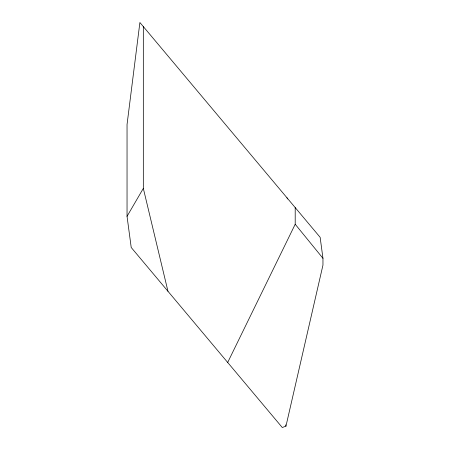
<?xml version="1.0" encoding="UTF-8"?>
<svg xmlns="http://www.w3.org/2000/svg" width="450" height="450" viewBox="0 0 450 450"><rect width="100%" height="100%" fill="white"/><g stroke="black" fill="none" stroke-linecap="round" stroke-linejoin="round"><path stroke-width="0.67" d="M285.958 426.156L322.959 265.106L322.959 258.311L320.141 237.313L139.894 22.5L127.041 124.549L127.041 216.343L131.22 247.494L282.268 427.5L285.958 426.156L285.559 424.845M227.689 362.458L295.2 224.246L295.2 207.591M127.041 216.343L143.325 188.393L143.325 26.589M295.2 224.246L322.959 258.311M286.948 197.752L287.589 198.956M143.325 188.393L167.963 291.279"/></g></svg>
